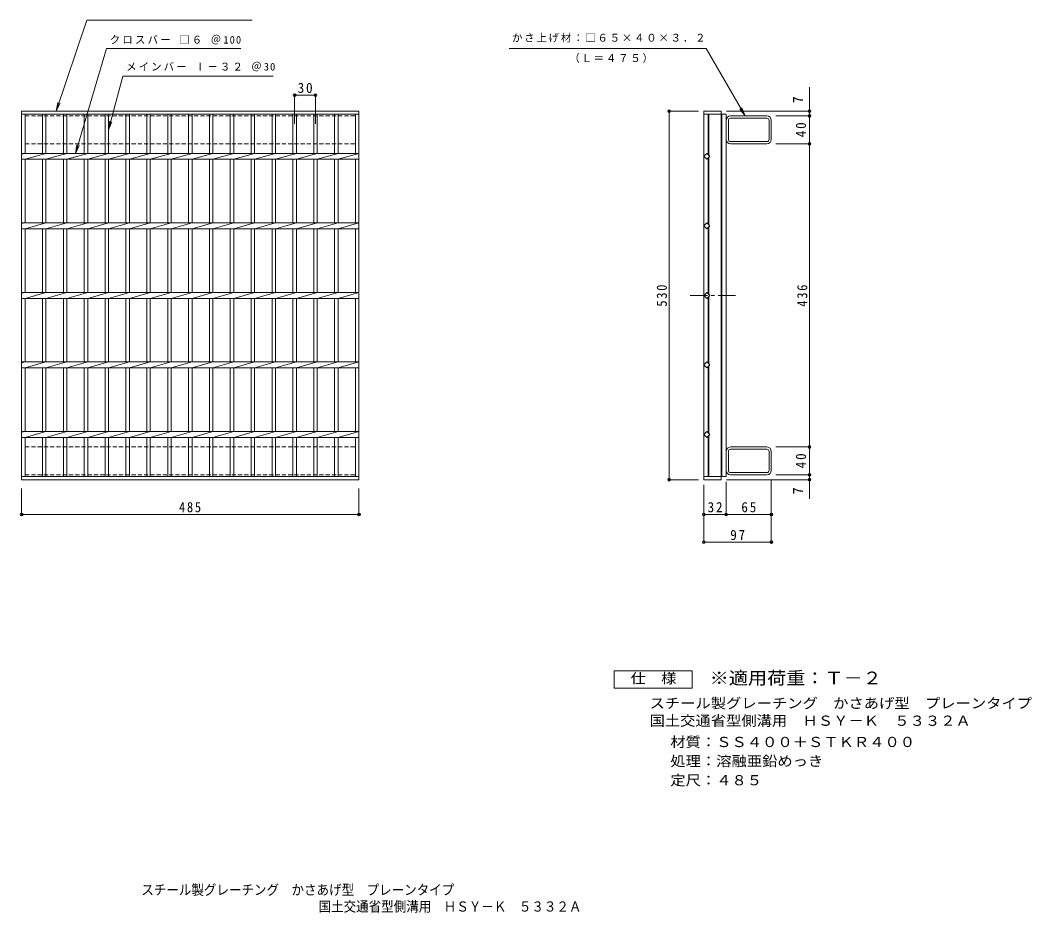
# Model space of a CAD drawing. Units: millimetres, scale not verified. Extents: x -603 to 1337, y -688 to 1514.
# Drawn here: x -603 to 851, y -688 to 595 of the extents above; entities that cross this region are included whole.
import ezdxf
from ezdxf.enums import TextEntityAlignment as Align

# ---------------------------------------------------------------- set-up
doc = ezdxf.new("R2010")
doc.units = ezdxf.units.MM
doc.header["$LTSCALE"] = 5
doc.header["$PDMODE"] = 32
doc.header["$PDSIZE"] = 4
doc.linetypes.add('CHAIN1', pattern=[8, 5, -1, 1, -1])
doc.linetypes.add('DASHED1', pattern=[1.8, 1.2, -0.6])
for name, color, linetype, lineweight in [('B-1', 2, 'Continuous', 9), ('B-2', 3, 'Continuous', 9), ('B-4', 7, 'Continuous', 9), ('B-5', 7, 'Continuous', 9), ('F-4_F-4ﾚｲﾔ', 2, 'Continuous', 9)]:
    doc.layers.add(name, color=color, linetype=linetype, lineweight=lineweight)
doc.layers.add('F-5_F-5ﾚｲﾔ', color=2, linetype='Continuous')
doc.styles.add('ＭＳ ゴシック', font='')
doc.styles.get('ＭＳ ゴシック').set_extended_font_data('MS Gothic')

msp = doc.modelspace()

# ---------------------------------------------------------------- linework, layer by layer
at = {"layer": 'B-1', "linetype": 'DASHED1'}
for p, q in [((-595.946, 417.699), (-595.946, 457.699)), ((-595.946, 417.699), (-120.946, 417.699)), ((-595.946, -18.301), (-595.946, -58.301)), ((-595.946, -18.301), (-120.946, -18.301))]:
    msp.add_line(p, q, dxfattribs=at)
at = {"layer": 'B-1'}
for p, q in [((411.905, 451.3), (411.905, 424.099)), ((415.105, 424.099), (415.105, 451.299)), ((470.505, 457.699), (418.305, 457.699)), ((470.505, 454.5), (418.305, 454.5)), ((473.705, 424.099), (473.705, 451.299)), ((476.905, 451.3), (476.905, 424.099)), ((418.305, 420.9), (470.505, 420.9)), ((470.505, 417.699), (418.305, 417.699)), ((411.905, -24.701), (411.905, -51.901)), ((415.105, -24.701), (415.105, -51.9)), ((470.505, -18.301), (418.305, -18.301)), ((418.305, -21.501), (470.505, -21.501)), ((473.705, -24.701), (473.705, -51.9)), ((476.905, -24.701), (476.905, -51.901)), ((470.505, -55.101), (418.305, -55.101)), ((470.505, -58.301), (418.305, -58.301))]:
    msp.add_line(p, q, dxfattribs=at)
at = {"layer": 'B-1', "linetype": 'DASHED1'}
for points in [[(-595.946, 457.699), (-120.946, 457.699), (-120.946, 417.699)], [(-595.946, -58.301), (-120.946, -58.301), (-120.946, -18.301)]]:
    msp.add_lwpolyline(points, dxfattribs=at)
at = {"layer": 'B-1'}
for centre, radius, start, end in [((418.305, 451.3), 6.4, 90, 180), ((418.305, 451.299), 3.2, 90, 180), ((470.505, 451.3), 6.4, 0, 90), ((470.505, 451.299), 3.2, 0, 90), ((418.305, 424.099), 6.4, 180, 270), ((418.305, 424.099), 3.2, 180, 270), ((470.505, 424.099), 6.4, 270, 0), ((470.505, 424.099), 3.2, 270, 0), ((418.305, -24.701), 6.4, 90, 180), ((418.305, -24.701), 3.2, 90, 180), ((470.505, -24.701), 6.4, 0, 90), ((470.505, -24.701), 3.2, 0, 90), ((418.305, -51.901), 6.4, 180, 270), ((418.305, -51.9), 3.2, 180, 270), ((470.505, -51.9), 3.2, 270, 0), ((470.505, -51.901), 6.4, 270, 0)]:
    msp.add_arc(centre, radius, start, end, dxfattribs=at)
at = {"layer": 'B-2'}
for p, q in [((-600.946, 464.699), (-115.946, 464.699)), ((-600.946, -65.301), (-600.946, 464.699)), ((-600.946, 460.2), (-115.946, 460.2)), ((-595.946, 403.939), (-595.946, 460.2)), ((-570.946, 460.2), (-570.946, 403.939)), ((-565.946, 460.2), (-565.946, 403.939)), ((-540.946, 460.2), (-540.946, 403.939)), ((-535.946, 460.2), (-535.946, 403.939)), ((-510.946, 460.2), (-510.946, 403.939)), ((-505.946, 460.2), (-505.946, 403.939)), ((-480.946, 460.2), (-480.946, 403.939)), ((-475.946, 460.2), (-475.946, 403.939)), ((-450.946, 460.2), (-450.946, 403.939)), ((-445.946, 460.2), (-445.946, 403.939)), ((-420.945, 460.2), (-420.945, 403.939)), ((-415.946, 460.2), (-415.946, 403.939)), ((-390.946, 460.2), (-390.946, 403.939)), ((-385.946, 460.2), (-385.946, 403.939)), ((-360.946, 460.2), (-360.946, 403.939)), ((-355.946, 460.2), (-355.946, 403.939)), ((-330.946, 460.2), (-330.946, 403.939)), ((-325.946, 460.2), (-325.946, 403.939)), ((-300.946, 460.2), (-300.946, 403.939)), ((-295.946, 460.2), (-295.946, 403.939)), ((-270.946, 460.2), (-270.946, 403.939)), ((-265.946, 460.2), (-265.946, 403.939)), ((-240.946, 460.2), (-240.946, 403.939)), ((-235.946, 460.2), (-235.946, 403.939)), ((-210.946, 460.2), (-210.946, 403.939)), ((-205.946, 460.2), (-205.946, 403.939)), ((-180.946, 460.2), (-180.946, 403.939)), ((-175.946, 460.2), (-175.946, 403.939)), ((-150.945, 460.2), (-150.945, 403.939)), ((-145.946, 460.2), (-145.946, 403.939)), ((-120.946, 460.2), (-120.946, 403.939)), ((-115.946, 464.699), (-115.946, -65.301)), ((379.905, 464.699), (404.905, 464.699)), ((379.905, 464.699), (379.905, -65.301)), ((379.905, 460.199), (411.905, 460.199)), ((385.905, 460.199), (385.905, 402.185)), ((386.905, 460.199), (386.905, 401.185)), ((404.905, 464.699), (404.905, 309.7)), ((405.905, 460.199), (405.905, 309.7)), ((411.905, 460.199), (411.905, 309.7)), ((-600.946, 403.939), (-115.946, 403.939)), ((-595.946, 403.939), (-600.946, 402.939)), ((-600.946, 395.46), (-115.946, 395.46)), ((-565.946, 403.939), (-595.946, 395.46)), ((-595.946, 303.939), (-595.946, 395.46)), ((-570.946, 395.46), (-570.946, 303.939)), ((-535.946, 403.939), (-565.946, 395.46)), ((-565.946, 395.46), (-565.946, 303.939)), ((-540.946, 395.46), (-540.946, 303.939)), ((-505.946, 403.939), (-535.946, 395.46)), ((-535.946, 395.46), (-535.946, 303.939)), ((-510.946, 395.46), (-510.946, 303.939)), ((-475.946, 403.939), (-505.946, 395.46)), ((-505.946, 395.46), (-505.946, 303.939)), ((-480.946, 395.46), (-480.946, 303.939)), ((-445.946, 403.939), (-475.946, 395.46)), ((-475.946, 395.46), (-475.946, 303.939)), ((-450.946, 395.46), (-450.946, 303.939)), ((-415.946, 403.939), (-445.946, 395.46)), ((-445.946, 395.46), (-445.946, 303.939)), ((-420.945, 395.46), (-420.945, 303.939)), ((-385.946, 403.939), (-415.946, 395.46)), ((-415.946, 395.46), (-415.946, 303.939)), ((-390.946, 395.46), (-390.946, 303.939)), ((-355.946, 403.939), (-385.946, 395.46)), ((-385.946, 395.46), (-385.946, 303.939)), ((-360.946, 395.46), (-360.946, 303.939)), ((-325.946, 403.939), (-355.946, 395.46)), ((-355.946, 395.46), (-355.946, 303.939)), ((-330.946, 395.46), (-330.946, 303.939)), ((-295.946, 403.939), (-325.946, 395.46)), ((-325.946, 395.46), (-325.946, 303.939)), ((-300.946, 395.46), (-300.946, 303.939)), ((-265.946, 403.939), (-295.946, 395.46)), ((-295.946, 395.46), (-295.946, 303.939)), ((-270.946, 395.46), (-270.946, 303.939)), ((-235.946, 403.939), (-265.946, 395.46)), ((-265.946, 395.46), (-265.946, 303.939)), ((-240.946, 395.46), (-240.946, 303.939)), ((-205.946, 403.939), (-235.946, 395.46)), ((-235.946, 395.46), (-235.946, 303.939)), ((-210.946, 395.46), (-210.946, 303.939)), ((-175.946, 403.939), (-205.946, 395.46)), ((-205.946, 395.46), (-205.946, 303.939)), ((-180.946, 395.46), (-180.946, 303.939)), ((-145.946, 403.939), (-175.946, 395.46)), ((-175.946, 395.46), (-175.946, 303.939)), ((-150.945, 395.46), (-150.945, 303.939)), ((-115.946, 403.939), (-145.946, 395.46)), ((-145.946, 395.46), (-145.946, 303.939)), ((-120.946, 395.46), (-120.946, 303.939)), ((385.905, 397.214), (385.905, 302.185)), ((386.905, 398.214), (386.905, 301.185)), ((404.905, -65.301), (404.905, 309.7)), ((405.905, -60.801), (405.905, 309.7)), ((411.905, -60.801), (411.905, 309.7)), ((-600.946, 303.939), (-115.946, 303.939)), ((-595.946, 303.939), (-600.946, 302.939)), ((-600.946, 295.459), (-115.946, 295.459)), ((-565.946, 303.939), (-595.946, 295.459)), ((-595.946, 203.939), (-595.946, 295.459)), ((-570.946, 295.459), (-570.946, 203.939)), ((-535.946, 303.939), (-565.946, 295.459)), ((-565.946, 295.459), (-565.946, 203.939)), ((-540.946, 295.459), (-540.946, 203.939)), ((-505.946, 303.939), (-535.946, 295.459)), ((-535.946, 295.459), (-535.946, 203.939)), ((-510.946, 295.459), (-510.946, 203.939)), ((-475.946, 303.939), (-505.946, 295.459)), ((-505.946, 295.459), (-505.946, 203.939)), ((-480.946, 295.459), (-480.946, 203.939)), ((-445.946, 303.939), (-475.946, 295.459)), ((-475.946, 295.459), (-475.946, 203.939)), ((-450.946, 295.459), (-450.946, 203.939)), ((-415.946, 303.939), (-445.946, 295.459)), ((-445.946, 295.459), (-445.946, 203.939)), ((-420.945, 295.459), (-420.945, 203.939)), ((-385.946, 303.939), (-415.946, 295.459)), ((-415.946, 295.459), (-415.946, 203.939)), ((-390.946, 295.459), (-390.946, 203.939)), ((-355.946, 303.939), (-385.946, 295.459)), ((-385.946, 295.459), (-385.946, 203.939)), ((-360.946, 295.459), (-360.946, 203.939)), ((-325.946, 303.939), (-355.946, 295.459)), ((-355.946, 295.459), (-355.946, 203.939)), ((-330.946, 295.459), (-330.946, 203.939)), ((-295.946, 303.939), (-325.946, 295.459)), ((-325.946, 295.459), (-325.946, 203.939)), ((-300.946, 295.459), (-300.946, 203.939)), ((-265.946, 303.939), (-295.946, 295.459)), ((-295.946, 295.459), (-295.946, 203.939)), ((-270.946, 295.459), (-270.946, 203.939)), ((-235.946, 303.939), (-265.946, 295.459)), ((-265.946, 295.459), (-265.946, 203.939)), ((-240.946, 295.459), (-240.946, 203.939)), ((-205.946, 303.939), (-235.946, 295.459)), ((-235.946, 295.459), (-235.946, 203.939)), ((-210.946, 295.459), (-210.946, 203.939)), ((-175.946, 303.939), (-205.946, 295.459)), ((-205.946, 295.459), (-205.946, 203.939)), ((-180.946, 295.459), (-180.946, 203.939)), ((-145.946, 303.939), (-175.946, 295.459)), ((-175.946, 295.459), (-175.946, 203.939)), ((-150.945, 295.459), (-150.945, 203.939)), ((-115.946, 303.939), (-145.946, 295.459)), ((-145.946, 295.459), (-145.946, 203.939)), ((-120.946, 295.459), (-120.946, 203.939)), ((385.905, 202.185), (385.905, 297.214)), ((386.905, 201.185), (386.905, 298.214)), ((-600.946, 203.939), (-115.946, 203.939)), ((-595.946, 203.939), (-600.946, 202.939)), ((-565.946, 203.939), (-595.946, 195.46)), ((-535.946, 203.939), (-565.946, 195.46)), ((-505.946, 203.939), (-535.946, 195.46)), ((-475.946, 203.939), (-505.946, 195.46)), ((-445.946, 203.939), (-475.946, 195.46)), ((-415.946, 203.939), (-445.946, 195.46)), ((-385.946, 203.939), (-415.946, 195.46)), ((-355.946, 203.939), (-385.946, 195.46)), ((-325.946, 203.939), (-355.946, 195.46)), ((-295.946, 203.939), (-325.946, 195.46)), ((-265.946, 203.939), (-295.946, 195.46)), ((-235.946, 203.939), (-265.946, 195.46)), ((-205.946, 203.939), (-235.946, 195.46)), ((-175.946, 203.939), (-205.946, 195.46)), ((-145.946, 203.939), (-175.946, 195.46)), ((-115.946, 203.939), (-145.946, 195.46)), ((-600.946, 195.459), (-115.946, 195.459)), ((-595.946, 103.939), (-595.946, 195.459)), ((-570.946, 195.459), (-570.946, 103.939)), ((-565.946, 195.459), (-565.946, 103.939)), ((-540.946, 195.459), (-540.946, 103.939)), ((-535.946, 195.459), (-535.946, 103.939)), ((-510.946, 195.459), (-510.946, 103.939)), ((-505.946, 195.459), (-505.946, 103.939)), ((-480.946, 195.459), (-480.946, 103.939)), ((-475.946, 195.459), (-475.946, 103.939)), ((-450.946, 195.459), (-450.946, 103.939)), ((-445.946, 195.459), (-445.946, 103.939)), ((-420.945, 195.459), (-420.945, 103.939)), ((-415.946, 195.459), (-415.946, 103.939)), ((-390.946, 195.459), (-390.946, 103.939)), ((-385.946, 195.459), (-385.946, 103.939)), ((-360.946, 195.459), (-360.946, 103.939)), ((-355.946, 195.459), (-355.946, 103.939)), ((-330.946, 195.459), (-330.946, 103.939)), ((-325.946, 195.459), (-325.946, 103.939)), ((-300.946, 195.459), (-300.946, 103.939)), ((-295.946, 195.459), (-295.946, 103.939)), ((-270.946, 195.459), (-270.946, 103.939)), ((-265.946, 195.459), (-265.946, 103.939)), ((-240.946, 195.459), (-240.946, 103.939)), ((-235.946, 195.459), (-235.946, 103.939)), ((-210.946, 195.459), (-210.946, 103.939)), ((-205.946, 195.459), (-205.946, 103.939)), ((-180.946, 195.459), (-180.946, 103.939)), ((-175.946, 195.459), (-175.946, 103.939)), ((-150.945, 195.459), (-150.945, 103.939)), ((-145.946, 195.459), (-145.946, 103.939)), ((-120.946, 195.459), (-120.946, 103.939)), ((385.905, 102.185), (385.905, 197.214)), ((386.905, 101.185), (386.905, 198.214)), ((-600.946, 103.939), (-115.946, 103.939)), ((-595.946, 103.939), (-600.946, 102.939)), ((-565.946, 103.939), (-595.946, 95.46)), ((-535.946, 103.939), (-565.946, 95.46)), ((-505.946, 103.939), (-535.946, 95.46)), ((-475.946, 103.939), (-505.946, 95.46)), ((-445.946, 103.939), (-475.946, 95.46)), ((-415.946, 103.939), (-445.946, 95.46)), ((-385.946, 103.939), (-415.946, 95.46)), ((-355.946, 103.939), (-385.946, 95.46)), ((-325.946, 103.939), (-355.946, 95.46)), ((-295.946, 103.939), (-325.946, 95.46)), ((-265.946, 103.939), (-295.946, 95.46)), ((-235.946, 103.939), (-265.946, 95.46)), ((-205.946, 103.939), (-235.946, 95.46)), ((-175.946, 103.939), (-205.946, 95.46)), ((-145.946, 103.939), (-175.946, 95.46)), ((-115.946, 103.939), (-145.946, 95.46)), ((-600.946, 95.459), (-115.946, 95.459)), ((-595.946, 3.939), (-595.946, 95.459)), ((-570.946, 95.459), (-570.946, 3.939)), ((-565.946, 95.459), (-565.946, 3.939)), ((-540.946, 95.459), (-540.946, 3.939)), ((-535.946, 95.459), (-535.946, 3.939)), ((-510.946, 95.459), (-510.946, 3.939)), ((-505.946, 95.459), (-505.946, 3.939)), ((-480.946, 95.459), (-480.946, 3.939)), ((-475.946, 95.459), (-475.946, 3.939)), ((-450.946, 95.459), (-450.946, 3.939)), ((-445.946, 95.459), (-445.946, 3.939)), ((-420.945, 95.459), (-420.945, 3.939)), ((-415.946, 95.459), (-415.946, 3.939)), ((-390.946, 95.459), (-390.946, 3.939)), ((-385.946, 95.459), (-385.946, 3.939)), ((-360.946, 95.459), (-360.946, 3.939)), ((-355.946, 95.459), (-355.946, 3.939)), ((-330.946, 95.459), (-330.946, 3.939)), ((-325.946, 95.459), (-325.946, 3.939)), ((-300.946, 95.459), (-300.946, 3.939)), ((-295.946, 95.459), (-295.946, 3.939)), ((-270.946, 95.459), (-270.946, 3.939)), ((-265.946, 95.459), (-265.946, 3.939)), ((-240.946, 95.459), (-240.946, 3.939)), ((-235.946, 95.459), (-235.946, 3.939)), ((-210.946, 95.459), (-210.946, 3.939)), ((-205.946, 95.459), (-205.946, 3.939)), ((-180.946, 95.459), (-180.946, 3.939)), ((-175.946, 95.459), (-175.946, 3.939)), ((-150.945, 95.459), (-150.945, 3.939)), ((-145.946, 95.459), (-145.946, 3.939)), ((-120.946, 95.459), (-120.946, 3.939)), ((385.905, 2.185), (385.905, 97.214)), ((386.905, 1.185), (386.905, 98.214)), ((-600.946, 3.939), (-115.946, 3.939)), ((-595.946, 3.939), (-600.946, 2.939)), ((-565.946, 3.939), (-595.946, -4.541)), ((-535.946, 3.939), (-565.946, -4.541)), ((-505.946, 3.939), (-535.946, -4.541)), ((-475.946, 3.939), (-505.946, -4.541)), ((-445.946, 3.939), (-475.946, -4.541)), ((-415.946, 3.939), (-445.946, -4.541)), ((-385.946, 3.939), (-415.946, -4.541)), ((-355.946, 3.939), (-385.946, -4.541)), ((-325.946, 3.939), (-355.946, -4.541)), ((-295.946, 3.939), (-325.946, -4.541)), ((-265.946, 3.939), (-295.946, -4.541)), ((-235.946, 3.939), (-265.946, -4.541)), ((-205.946, 3.939), (-235.946, -4.541)), ((-175.946, 3.939), (-205.946, -4.541)), ((-145.946, 3.939), (-175.946, -4.541)), ((-115.946, 3.939), (-145.946, -4.541)), ((-600.946, -4.541), (-115.946, -4.541)), ((-595.946, -60.801), (-595.946, -4.541)), ((-570.946, -4.541), (-570.946, -60.801)), ((-565.946, -4.541), (-565.946, -60.801)), ((-540.946, -4.541), (-540.946, -60.801)), ((-535.946, -4.541), (-535.946, -60.801)), ((-510.946, -4.541), (-510.946, -60.801)), ((-505.946, -4.541), (-505.946, -60.801)), ((-480.946, -4.541), (-480.946, -60.801)), ((-475.946, -4.541), (-475.946, -60.801)), ((-450.946, -4.541), (-450.946, -60.801)), ((-445.946, -4.541), (-445.946, -60.801)), ((-420.945, -4.541), (-420.945, -60.801)), ((-415.946, -4.541), (-415.946, -60.801)), ((-390.946, -4.541), (-390.946, -60.801)), ((-385.946, -4.541), (-385.946, -60.801)), ((-360.946, -4.541), (-360.946, -60.801)), ((-355.946, -4.541), (-355.946, -60.801)), ((-330.946, -4.541), (-330.946, -60.801)), ((-325.946, -4.541), (-325.946, -60.801)), ((-300.946, -4.541), (-300.946, -60.801)), ((-295.946, -4.541), (-295.946, -60.801)), ((-270.946, -4.541), (-270.946, -60.801)), ((-265.946, -4.541), (-265.946, -60.801)), ((-240.946, -4.541), (-240.946, -60.801)), ((-235.946, -4.541), (-235.946, -60.801)), ((-210.946, -4.541), (-210.946, -60.801)), ((-205.946, -4.541), (-205.946, -60.801)), ((-180.946, -4.541), (-180.946, -60.801)), ((-175.946, -4.541), (-175.946, -60.801)), ((-150.945, -4.541), (-150.945, -60.801)), ((-145.946, -4.541), (-145.946, -60.801)), ((-120.946, -4.541), (-120.946, -60.801)), ((385.905, -60.801), (385.905, -2.786)), ((386.905, -60.801), (386.905, -1.786)), ((-115.946, -60.801), (-600.946, -60.801)), ((-115.946, -65.301), (-600.946, -65.301)), ((379.905, -60.801), (411.905, -60.801)), ((379.905, -65.301), (404.905, -65.301))]:
    msp.add_line(p, q, dxfattribs=at)
at = {"layer": 'B-2', "linetype": 'CHAIN1'}
msp.add_line((360.276, 199.7), (427.883, 199.7), dxfattribs=at)
at = {"layer": 'B-2'}
for points in [[(388.391, 399.699), (384.148, 395.457), (379.905, 399.699), (384.148, 403.942)], [(388.391, 299.699), (384.148, 295.457), (379.905, 299.699), (384.148, 303.942)], [(388.391, 199.7), (384.148, 203.942), (379.905, 199.7), (384.148, 195.457)], [(388.391, 99.7), (384.148, 103.942), (379.905, 99.7), (384.148, 95.457)], [(388.391, -0.3), (384.148, 3.942), (379.905, -0.3), (384.148, -4.543)]]:
    msp.add_lwpolyline(points, close=True, dxfattribs=at)
at = {"layer": 'B-4'}
for p, q in [((531.905, -92.721), (531.905, 498.876)), ((-208.446, 446.605), (-208.446, 489.06)), ((-208.446, 487.561), (-178.446, 487.561)), ((-178.446, 446.605), (-178.446, 489.06)), ((372.405, 464.699), (328.405, 464.699)), ((329.905, -65.301), (329.905, 464.699)), ((412.405, 464.699), (533.405, 464.699)), ((483.589, 457.7), (533.405, 457.7)), ((483.589, 417.7), (533.405, 417.7)), ((483.589, -18.301), (533.405, -18.301)), ((372.405, -65.301), (328.405, -65.301)), ((411.905, -68.301), (411.905, -116.801)), ((412.405, -65.301), (533.405, -65.301)), ((476.905, -65.801), (476.905, -156.801)), ((483.589, -58.301), (533.405, -58.301)), ((-600.946, -77.8), (-600.946, -116.8)), ((-115.946, -77.8), (-115.946, -116.8)), ((-600.946, -115.3), (-115.946, -115.3)), ((379.905, -115.301), (476.905, -115.301))]:
    msp.add_line(p, q, dxfattribs=at)
msp.add_lwpolyline([(379.905, -72.801), (379.905, -155.301), (476.905, -155.301)], dxfattribs=at)
for p in [(-208.446, 487.561), (-178.446, 487.561), (329.905, 464.699), (531.905, 464.699), (531.905, 457.7), (531.905, 417.7), (531.905, -18.301), (531.905, -58.301), (329.905, -65.301), (531.905, -65.301), (-600.946, -115.3), (-115.946, -115.3), (379.905, -115.301), (411.905, -115.301), (476.905, -115.301), (379.905, -155.301), (476.905, -155.301)]:
    msp.add_point(p, dxfattribs=at)
at = {"layer": 'B-5'}
for p, q in [((-523.446, 403.939), (-479.031, 554.699)), ((-479.031, 554.699), (-285.684, 554.699)), ((99.953, 554.699), (383.402, 554.699)), ((439.405, 457.699), (383.402, 554.699)), ((-475.946, 437.7), (-455.314, 514.699)), ((-455.314, 514.699), (-239.534, 514.699)), ((-551.247, 464.699), (-548.847, 476.967)), ((-551.247, 464.699), (-545.753, 475.927)), ((439.405, 457.699), (431.796, 467.616)), ((439.405, 457.699), (434.622, 469.248)), ((-475.946, 437.7), (-474.315, 450.093)), ((-475.946, 437.7), (-471.163, 449.248)), ((-523.446, 403.939), (-521.509, 416.288)), ((-523.446, 403.939), (-518.379, 415.366))]:
    msp.add_line(p, q, dxfattribs=at)
msp.add_lwpolyline([(-551.247, 464.699), (-507.342, 595.361), (-269.569, 595.361)], dxfattribs=at)
at = {"layer": 'F-4_F-4ﾚｲﾔ'}
msp.add_lwpolyline([(250.757, -365.121), (250.757, -340.12), (363.257, -340.12), (363.257, -365.121)], close=True, dxfattribs=at)

# ---------------------------------------------------------------- texts
at = {"layer": 'B-4', "color": 2, "style": 'ＭＳ ゴシック'}
for p in [(526.905, 475.991), (526.905, -86.37)]:
    msp.add_text('7', height=14.66, rotation=90, dxfattribs=at).set_placement(p, align=Align.BOTTOM_LEFT)
at = {"layer": 'B-4', "color": 2, "char_height": 14.66, "attachment_point": 7, "style": 'ＭＳ ゴシック'}
for s, insert in [('\\T1.27;\\W0.95;30', (-204.071, 490.56)), ('\\T1.27;\\W0.9;485', (-374.696, -112.3)), ('\\T1.27;\\W0.95;32', (385.28, -112.3)), ('\\T1.27;\\W0.95;65', (433.78, -112.3)), ('\\T1.27;\\W0.95;97', (417.78, -152.301))]:
    msp.add_mtext(s, dxfattribs=dict(at, insert=insert))
at = {"layer": 'B-4', "color": 2, "char_height": 14.66, "attachment_point": 7, "rotation": 90, "style": 'ＭＳ ゴシック'}
for s, insert in [('\\T1.27;\\W0.95;40', (526.905, 427.075)), ('\\T1.27;\\W0.9;530', (326.905, 183.449)), ('\\T1.27;\\W0.9;436', (528.905, 183.449)), ('\\T1.27;\\W0.95;40', (526.905, -48.926))]:
    msp.add_mtext(s, dxfattribs=dict(at, insert=insert))
at = {"layer": 'B-5', "char_height": 11, "attachment_point": 7, "style": 'ＭＳ ゴシック'}
for s, insert in [('\\T1.21;クロスバー\\~□６\\~＠100', (-474.296, 560.689)), ('\\T1.17;かさ上げ材：□６５×４０×３．２', (104.039, 563.341)), ('\\T1.17;（Ｌ＝４７５）', (186.395, 533.785)), ('\\T1.2;メインバー\\~Ⅰ－３２\\~＠30', (-450.817, 521.935))]:
    msp.add_mtext(s, dxfattribs=dict(at, insert=insert))
at = {"layer": 'F-4_F-4ﾚｲﾔ', "style": 'ＭＳ ゴシック', "width": 1.1}
for s, p in [('仕\u3000様', (274.507, -362.621)), ('スチール製グレーチング\u3000かさあげ型\u3000プレーンタイプ', (301.801, -398.461)), ('国土交通省型側溝用\u3000ＨＳＹ－Ｋ\u3000５３３２Ａ', (301.801, -423.605)), ('材質：ＳＳ４００＋ＳＴＫＲ４００', (331.658, -454.166)), ('処理：溶融亜鉛めっき', (331.658, -481.667)), ('定尺：４８５', (331.658, -509.167))]:
    msp.add_text(s, height=14.66, dxfattribs=at).set_placement(p, align=Align.BOTTOM_LEFT)
at = {"layer": 'F-5_F-5ﾚｲﾔ', "color": 3, "style": 'ＭＳ ゴシック', "width": 1.1}
msp.add_text('※適用荷重：Ｔ－２', height=18.33, dxfattribs=at).set_placement((388.257, -365.121), align=Align.BOTTOM_LEFT)
at = {"layer": 'F-5_F-5ﾚｲﾔ', "style": 'ＭＳ ゴシック', "width": 0.9}
for s, p in [('スチール製グレーチング\u3000かさあげ型\u3000プレーンタイプ', (-428.846, -666.766)), ('国土交通省型側溝用\u3000ＨＳＹ－Ｋ\u3000５３３２Ａ', (-173.98, -690.751))]:
    msp.add_text(s, height=14.66, dxfattribs=at).set_placement(p, align=Align.BOTTOM_LEFT)

doc.saveas('drawing.dxf')
